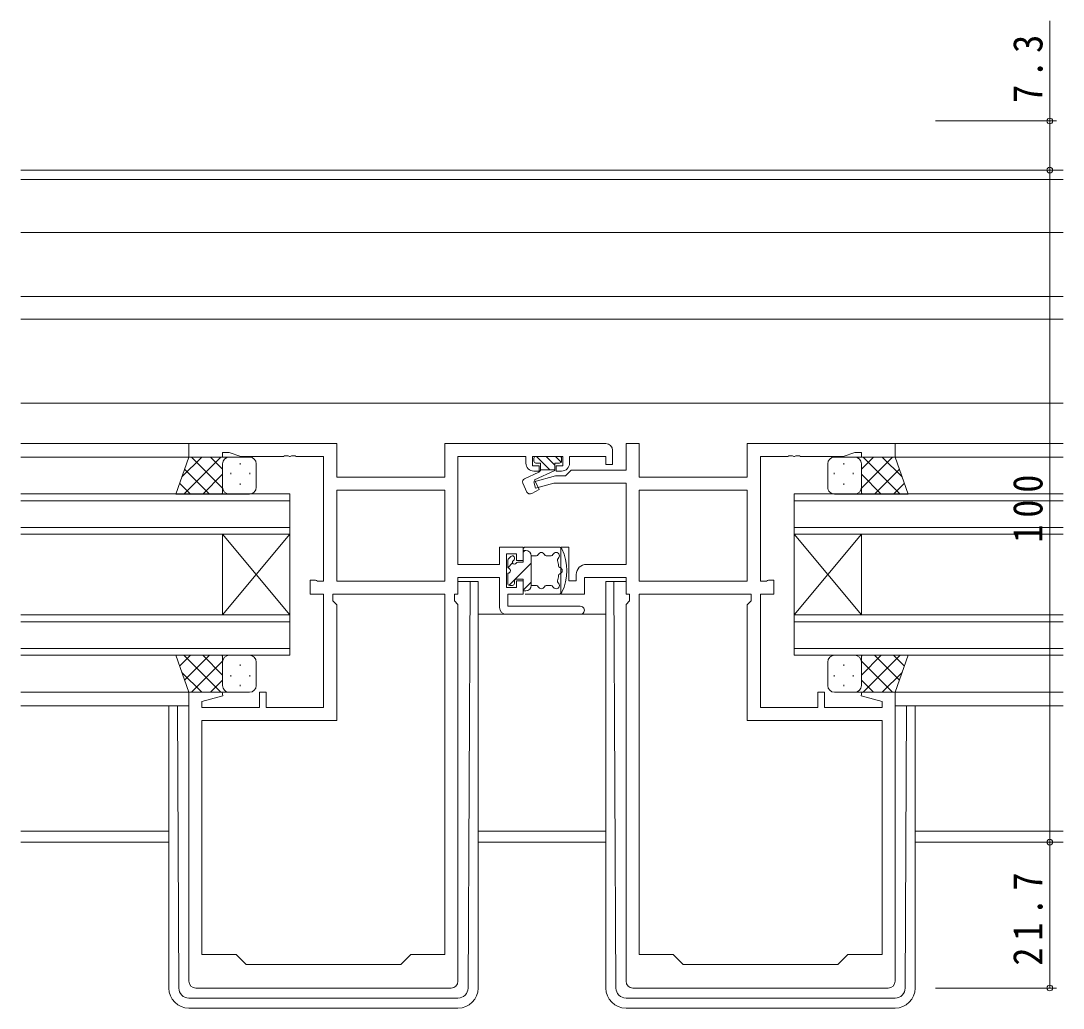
# Model space of a CAD drawing. Units: millimetres on the paper. Extents: x -420 to 373, y -297 to 267.
# Drawn here: x -1.8 to 153.2, y -184.1 to -37.2 of the extents above; entities that cross this region are included whole.
import ezdxf

# ---------------------------------------------------------------- set-up
doc = ezdxf.new("R2010")
doc.units = ezdxf.units.MM
for name, color, linetype, lineweight in [('0-3_YKK_11', 7, 'Continuous', 9), ('0-4_YKK_12', 2, 'Continuous', 9), ('0-5_YKK_13', 4, 'Continuous', 9), ('0-7_YKK_D', 6, 'Continuous', 9)]:
    doc.layers.add(name, color=color, linetype=linetype, lineweight=lineweight)
doc.styles.add('ＭＳ ゴシック', font='')
doc.styles.get('ＭＳ ゴシック').set_extended_font_data('MS Gothic')

msp = doc.modelspace()

# ---------------------------------------------------------------- linework, layer by layer
at = {"layer": '0-3_YKK_11'}
for p, q in [((23.232, -100.08), (23.232, -102.08)), ((45.232, -100.08), (23.232, -100.08)), ((45.232, -105.08), (45.232, -100.08)), ((61.302, -100.08), (61.302, -105.08)), ((85.232, -100.08), (61.302, -100.08)), ((88.232, -100.08), (88.232, -104.05)), ((90.162, -100.08), (88.232, -100.08)), ((90.162, -105.08), (90.162, -100.08)), ((106.233, -100.08), (106.233, -105.08)), ((128.232, -100.08), (106.233, -100.08)), ((128.232, -102.08), (128.232, -100.08)), ((23.232, -102.08), (28.233, -102.08)), ((28.233, -101.38), (29.233, -101.38)), ((28.233, -102.08), (28.233, -101.38)), ((29.233, -101.38), (30.963, -102.01)), ((30.963, -102.01), (37.274, -102.01)), ((37.274, -102.01), (37.458, -101.89)), ((37.458, -101.89), (38.007, -101.89)), ((38.007, -101.89), (38.191, -102.01)), ((38.191, -102.01), (38.274, -102.01)), ((38.274, -102.01), (38.458, -101.89)), ((38.458, -101.89), (39.007, -101.89)), ((39.007, -101.89), (39.191, -102.01)), ((39.191, -102.01), (43.232, -102.01)), ((43.232, -102.01), (43.232, -120.55)), ((63.232, -102.01), (73.333, -102.01)), ((63.232, -118.05), (63.232, -102.01)), ((73.333, -102.01), (73.333, -102.98)), ((74.333, -102.01), (78.833, -102.01)), ((74.333, -103.38), (74.333, -102.01)), ((78.833, -102.01), (78.833, -103.38)), ((79.833, -102.01), (85.232, -102.01)), ((79.833, -102.98), (79.833, -102.01)), ((85.232, -102.01), (85.232, -103.18)), ((86.232, -103.18), (86.232, -101.08)), ((108.233, -102.01), (112.274, -102.01)), ((108.233, -120.55), (108.233, -102.01)), ((112.274, -102.01), (112.458, -101.89)), ((112.458, -101.89), (113.008, -101.89)), ((113.008, -101.89), (113.191, -102.01)), ((113.191, -102.01), (113.274, -102.01)), ((113.274, -102.01), (113.458, -101.89)), ((113.458, -101.89), (114.007, -101.89)), ((114.007, -101.89), (114.191, -102.01)), ((114.191, -102.01), (120.502, -102.01)), ((120.502, -102.01), (122.232, -101.38)), ((122.232, -101.38), (123.233, -101.38)), ((123.233, -101.38), (123.233, -102.08)), ((123.233, -102.08), (128.232, -102.08)), ((75.332, -103.38), (74.333, -103.38)), ((75.332, -104.18), (75.332, -103.38)), ((77.832, -103.38), (77.832, -104.18)), ((78.833, -103.38), (77.832, -103.38)), ((85.232, -103.18), (86.232, -103.18)), ((61.302, -105.08), (45.232, -105.08)), ((77.739, -104.88), (74.503, -105.747)), ((74.533, -104.18), (75.332, -104.18)), ((79.232, -104.88), (77.739, -104.88)), ((77.832, -104.18), (78.632, -104.18)), ((80.063, -104.05), (79.232, -104.88)), ((88.232, -104.05), (80.063, -104.05)), ((106.233, -105.08), (90.162, -105.08)), ((74.503, -105.747), (74.762, -106.713)), ((74.762, -106.713), (77.497, -105.98)), ((77.497, -105.98), (88.232, -105.98)), ((88.232, -105.98), (88.232, -118.05)), ((45.232, -107.01), (45.232, -120.55)), ((61.302, -107.01), (45.232, -107.01)), ((61.302, -107.01), (45.232, -107.01)), ((61.302, -120.55), (61.302, -107.01)), ((90.162, -107.01), (90.162, -120.55)), ((106.233, -107.01), (90.162, -107.01)), ((106.233, -107.01), (90.162, -107.01)), ((106.233, -120.55), (106.233, -107.01)), ((69.432, -115.48), (69.432, -118.05)), ((72.932, -115.48), (69.432, -115.48)), ((72.932, -117.48), (72.932, -115.48)), ((78.532, -115.48), (78.532, -122.48)), ((79.732, -115.48), (78.532, -115.48)), ((79.732, -120.48), (79.732, -115.48)), ((70.432, -116.48), (71.932, -116.48)), ((70.432, -121.48), (70.432, -116.48)), ((71.932, -116.48), (71.932, -117.48)), ((71.932, -117.48), (72.932, -117.48)), ((69.432, -118.05), (63.232, -118.05)), ((88.232, -118.05), (82.332, -118.05)), ((41.232, -120.38), (41.232, -122.48)), ((42.033, -120.38), (41.232, -120.38)), ((42.196, -120.465), (42.033, -120.38)), ((42.36, -120.55), (42.196, -120.465)), ((43.232, -120.55), (42.36, -120.55)), ((45.232, -120.55), (61.302, -120.55)), ((63.232, -119.98), (69.432, -119.98)), ((63.232, -122.48), (63.232, -119.98)), ((69.432, -119.98), (69.432, -124.48)), ((71.932, -120.48), (71.932, -121.48)), ((72.932, -120.48), (71.932, -120.48)), ((72.932, -122.48), (72.932, -120.48)), ((80.833, -120.48), (79.732, -120.48)), ((80.833, -119.55), (80.833, -120.48)), ((82.033, -119.98), (88.232, -119.98)), ((82.033, -122.48), (82.033, -119.98)), ((88.232, -119.98), (88.232, -122.48)), ((90.162, -120.55), (106.233, -120.55)), ((109.105, -120.55), (108.233, -120.55)), ((109.269, -120.465), (109.105, -120.55)), ((109.432, -120.38), (109.269, -120.465)), ((110.233, -120.38), (109.432, -120.38)), ((110.233, -122.48), (110.233, -120.38)), ((71.932, -121.48), (70.432, -121.48)), ((41.232, -122.48), (43.232, -122.48)), ((43.232, -122.48), (43.232, -139.35)), ((44.632, -122.48), (44.632, -123.48)), ((61.302, -122.48), (44.632, -122.48)), ((44.632, -123.48), (45.232, -124.08)), ((61.302, -176.08), (61.302, -122.48)), ((61.302, -176.08), (61.302, -122.48)), ((62.702, -122.48), (63.232, -122.48)), ((62.702, -123.48), (62.702, -122.48)), ((63.232, -124.01), (62.702, -123.48)), ((70.632, -122.48), (72.932, -122.48)), ((70.632, -124.28), (70.632, -122.48)), ((78.532, -122.48), (82.033, -122.48)), ((88.232, -122.48), (88.762, -122.48)), ((88.762, -123.48), (88.232, -124.01)), ((88.762, -122.48), (88.762, -123.48)), ((106.832, -122.48), (90.162, -122.48)), ((90.162, -122.48), (90.162, -176.08)), ((90.162, -122.48), (90.162, -176.08)), ((106.233, -124.08), (106.832, -123.48)), ((106.832, -123.48), (106.832, -122.48)), ((108.233, -122.48), (110.233, -122.48)), ((108.233, -139.35), (108.233, -122.48)), ((45.232, -124.08), (45.232, -141.28)), ((63.232, -180.08), (63.232, -124.01)), ((70.432, -125.48), (81.432, -125.48)), ((81.432, -124.28), (70.632, -124.28)), ((88.232, -124.01), (88.232, -180.08)), ((106.233, -141.28), (106.233, -124.08)), ((23.232, -137.08), (23.232, -180.08)), ((28.193, -137.08), (23.232, -137.08)), ((25.162, -138.433), (28.262, -137.603)), ((28.262, -137.603), (28.193, -137.08)), ((33.733, -137.08), (33.733, -139.35)), ((34.733, -137.08), (33.733, -137.08)), ((34.733, -139.35), (34.733, -137.08)), ((116.733, -137.08), (116.733, -139.35)), ((117.733, -137.08), (116.733, -137.08)), ((117.733, -139.35), (117.733, -137.08)), ((123.272, -137.08), (123.203, -137.603)), ((123.203, -137.603), (126.303, -138.433)), ((128.232, -137.08), (123.272, -137.08)), ((128.232, -180.08), (128.232, -137.08)), ((25.162, -139.35), (25.162, -138.433)), ((33.733, -139.35), (25.162, -139.35)), ((43.232, -139.35), (34.733, -139.35)), ((116.733, -139.35), (108.233, -139.35)), ((126.303, -139.35), (117.733, -139.35)), ((126.303, -138.433), (126.303, -139.35)), ((25.162, -141.28), (25.162, -176.08)), ((45.232, -141.28), (25.162, -141.28)), ((126.303, -141.28), (106.233, -141.28)), ((126.303, -176.08), (126.303, -141.28)), ((25.162, -176.08), (30.233, -176.08)), ((30.233, -176.08), (31.732, -177.58)), ((54.732, -177.58), (56.232, -176.08)), ((56.232, -176.08), (61.302, -176.08)), ((90.162, -176.08), (95.233, -176.08)), ((95.233, -176.08), (96.733, -177.58)), ((119.733, -177.58), (121.232, -176.08)), ((121.232, -176.08), (126.303, -176.08)), ((31.732, -177.58), (54.732, -177.58)), ((96.733, -177.58), (119.733, -177.58)), ((24.232, -181.08), (62.232, -181.08)), ((89.232, -181.08), (127.232, -181.08))]:
    msp.add_line(p, q, dxfattribs=at)
for centre, radius, start, end in [((85.232, -101.08), 1, 0, 89.99998), ((74.533, -102.98), 1.2, 180, 269.99998), ((78.632, -102.98), 1.2, 270, 359.99998), ((82.332, -119.55), 1.5, 90, 179.99998), ((70.432, -124.48), 1, 180, 269.99998), ((81.432, -124.88), 0.6, 269.99998, 90), ((24.232, -180.08), 1, 180, 269.99998), ((62.232, -180.08), 1, 270, 359.99998), ((89.232, -180.08), 1, 180, 269.99998), ((127.232, -180.08), 1, 270, 359.99998)]:
    msp.add_arc(centre, radius, start, end, dxfattribs=at)
at = {"layer": '0-4_YKK_12'}
for p, q in [((153.233, -59.38), (-1.768, -59.38)), ((153.233, -60.78), (-1.768, -60.78)), ((153.233, -68.68), (-1.768, -68.68)), ((153.233, -78.18), (-1.768, -78.18)), ((153.233, -81.58), (-1.767, -81.58)), ((153.233, -94.08), (-1.767, -94.08)), ((-1.768, -100.08), (23.532, -100.08)), ((153.233, -100.08), (127.932, -100.08)), ((-1.768, -102.08), (23.732, -102.08)), ((153.233, -102.08), (127.732, -102.08)), ((-1.768, -107.578), (38.232, -107.578)), ((38.232, -107.578), (38.232, -113.578)), ((113.233, -107.578), (113.233, -113.578)), ((153.233, -107.578), (113.233, -107.578)), ((38.232, -108.578), (-1.768, -108.578)), ((113.233, -108.578), (153.233, -108.578)), ((-1.768, -112.578), (38.232, -112.578)), ((153.233, -112.578), (113.233, -112.578)), ((38.232, -113.578), (-1.768, -113.578)), ((38.232, -113.578), (28.232, -125.578)), ((38.232, -125.578), (28.232, -113.578)), ((28.232, -125.578), (28.232, -113.578)), ((38.232, -125.578), (38.232, -113.578)), ((113.233, -113.578), (123.233, -125.578)), ((113.233, -125.578), (123.233, -113.578)), ((113.233, -125.578), (113.233, -113.578)), ((113.233, -113.578), (153.233, -113.578)), ((123.233, -125.578), (123.233, -113.578)), ((85.233, -125.48), (66.232, -125.48)), ((-1.768, -125.578), (38.232, -125.578)), ((38.232, -126.578), (-1.768, -126.578)), ((38.232, -125.578), (38.232, -131.578)), ((113.233, -125.578), (113.233, -131.578)), ((153.233, -125.578), (113.233, -125.578)), ((113.233, -126.578), (153.233, -126.578)), ((-1.768, -130.578), (38.232, -130.578)), ((38.232, -131.578), (-1.768, -131.578)), ((153.233, -130.578), (113.233, -130.578)), ((113.233, -131.578), (153.233, -131.578)), ((-1.768, -137.08), (23.731, -137.08)), ((153.233, -137.08), (127.734, -137.08)), ((-1.768, -139.08), (23.232, -139.08)), ((153.233, -139.08), (128.232, -139.08)), ((-1.768, -157.75), (20.233, -157.75)), ((85.233, -157.75), (66.232, -157.75)), ((131.232, -157.75), (153.233, -157.75)), ((-1.768, -159.38), (20.233, -159.38)), ((85.233, -159.38), (66.232, -159.38)), ((131.232, -159.38), (153.233, -159.38))]:
    msp.add_line(p, q, dxfattribs=at)
at = {"layer": '0-5_YKK_13'}
for p, q in [((21.268, -107.58), (23.233, -102.08)), ((25.136, -102.08), (22.175, -105.041)), ((27.964, -102.08), (22.464, -107.58)), ((23.233, -102.08), (29.233, -102.08)), ((28.233, -106.701), (23.612, -102.08)), ((28.233, -103.872), (26.441, -102.08)), ((32.233, -102.08), (29.233, -102.08)), ((74.533, -102.28), (74.533, -102.68)), ((78.332, -101.98), (74.832, -101.98)), ((74.921, -101.98), (76.921, -103.98)), ((76.335, -101.98), (77.632, -103.277)), ((77.75, -101.98), (78.595, -102.825)), ((78.632, -102.68), (78.632, -102.28)), ((119.233, -102.08), (122.232, -102.08)), ((128.232, -102.08), (122.232, -102.08)), ((123.232, -106.701), (127.853, -102.08)), ((123.233, -103.872), (125.024, -102.08)), ((123.501, -102.08), (129.001, -107.58)), ((126.329, -102.08), (129.29, -105.041)), ((130.197, -107.58), (128.232, -102.08)), ((28.233, -103.08), (28.233, -106.68)), ((28.233, -103.48), (28.233, -107.58)), ((30.869, -103), (30.869, -103.2)), ((33.233, -106.58), (33.233, -103.08)), ((74.832, -102.98), (75.532, -102.98)), ((75.532, -102.98), (75.532, -103.98)), ((77.632, -102.98), (78.332, -102.98)), ((77.632, -102.98), (77.632, -104.084)), ((118.233, -106.58), (118.233, -103.08)), ((120.596, -103), (120.596, -103.2)), ((123.233, -103.08), (123.233, -106.68)), ((123.233, -103.48), (123.233, -107.58)), ((26.284, -107.58), (22.588, -103.884)), ((28.233, -104.64), (25.293, -107.58)), ((29.454, -104.415), (29.454, -104.615)), ((32.284, -104.415), (32.284, -104.615)), ((75.26, -104.307), (73.121, -105.305)), ((74.633, -105.483), (77.632, -104.084)), ((75.532, -103.98), (77.632, -103.98)), ((119.181, -104.415), (119.181, -104.615)), ((122.011, -104.415), (122.011, -104.615)), ((123.233, -104.64), (126.172, -107.58)), ((125.181, -107.58), (128.877, -103.884)), ((23.455, -107.58), (21.844, -105.968)), ((30.869, -106.03), (30.869, -106.23)), ((72.879, -105.969), (73.496, -107.291)), ((74.199, -107.513), (75.287, -106.885)), ((74.633, -105.483), (75.287, -106.885)), ((120.596, -106.03), (120.596, -106.23)), ((128.009, -107.58), (129.621, -105.968)), ((29.454, -107.58), (21.268, -107.58)), ((28.233, -107.469), (28.121, -107.58)), ((29.233, -107.58), (32.233, -107.58)), ((122.232, -107.58), (119.233, -107.58)), ((122.011, -107.58), (130.197, -107.58)), ((123.233, -107.469), (123.344, -107.58)), ((72.932, -117.73), (72.932, -115.78)), ((72.932, -116.248), (73.2, -115.98)), ((72.932, -115.98), (73.333, -115.98)), ((78.232, -115.48), (73.233, -115.48)), ((70.632, -117.48), (70.632, -118.58)), ((71.12, -116.868), (70.72, -117.268)), ((71.632, -117.08), (71.632, -117.211)), ((72.932, -117.73), (72.152, -117.73)), ((74.891, -116.78), (74.132, -116.78)), ((74.132, -121.18), (74.132, -116.78)), ((77.079, -116.78), (76.374, -116.78)), ((70.632, -118.548), (71.35, -117.83)), ((70.842, -121.166), (74.132, -117.876)), ((64.74, -181.085), (65.033, -120.578)), ((70.632, -119.38), (70.632, -120.88)), ((71.632, -120.88), (71.632, -120.53)), ((71.932, -120.23), (72.932, -120.23)), ((72.932, -122.18), (72.932, -120.23)), ((72.932, -121.904), (74.132, -120.704)), ((86.725, -181.085), (86.432, -120.578)), ((70.932, -121.18), (71.332, -121.18)), ((72.932, -121.98), (73.333, -121.98)), ((74.891, -121.18), (74.132, -121.18)), ((77.079, -121.18), (76.374, -121.18)), ((78.232, -122.48), (73.233, -122.48)), ((21.268, -131.58), (23.233, -137.08)), ((29.454, -131.58), (21.268, -131.58)), ((23.455, -131.58), (21.844, -133.192)), ((27.964, -137.08), (22.464, -131.58)), ((26.284, -131.58), (22.588, -135.276)), ((28.233, -134.52), (25.293, -131.58)), ((28.233, -131.692), (28.121, -131.58)), ((28.233, -135.68), (28.233, -131.58)), ((29.233, -131.58), (32.233, -131.58)), ((122.232, -131.58), (119.233, -131.58)), ((122.011, -131.58), (130.197, -131.58)), ((123.233, -135.68), (123.233, -131.58)), ((123.233, -134.52), (126.172, -131.58)), ((123.233, -131.692), (123.344, -131.58)), ((123.501, -137.08), (129.001, -131.58)), ((125.181, -131.58), (128.877, -135.276)), ((128.009, -131.58), (129.621, -133.192)), ((130.197, -131.58), (128.232, -137.08)), ((28.233, -132.46), (23.612, -137.08)), ((28.233, -136.08), (28.233, -132.48)), ((30.869, -133.13), (30.869, -132.93)), ((33.233, -132.58), (33.233, -136.08)), ((118.233, -132.58), (118.233, -136.08)), ((120.596, -133.13), (120.596, -132.93)), ((123.232, -132.46), (127.853, -137.08)), ((123.233, -136.08), (123.233, -132.48)), ((25.136, -137.08), (22.175, -134.119)), ((29.454, -134.745), (29.454, -134.545)), ((32.284, -134.745), (32.284, -134.545)), ((119.181, -134.745), (119.181, -134.545)), ((122.011, -134.745), (122.011, -134.545)), ((126.329, -137.08), (129.29, -134.119)), ((28.233, -135.288), (26.441, -137.08)), ((30.869, -136.16), (30.869, -135.96)), ((120.596, -136.16), (120.596, -135.96)), ((123.233, -135.288), (125.024, -137.08)), ((23.233, -137.08), (29.233, -137.08)), ((32.233, -137.08), (29.233, -137.08)), ((119.233, -137.08), (122.232, -137.08)), ((128.232, -137.08), (122.232, -137.08)), ((20.232, -139.08), (20.232, -181.078)), ((21.725, -181.085), (21.522, -139.08)), ((129.74, -181.085), (129.943, -139.08)), ((131.232, -139.08), (131.232, -181.078)), ((63.24, -182.578), (23.225, -182.578)), ((88.225, -182.578), (128.24, -182.578)), ((63.232, -184.078), (23.232, -184.078)), ((88.232, -184.078), (128.232, -184.078))]:
    msp.add_line(p, q, dxfattribs=at)
for points in [[(63.232, -120.578), (66.232, -120.578), (66.232, -181.078)], [(88.232, -120.578), (85.232, -120.578), (85.232, -181.078)]]:
    msp.add_lwpolyline(points, dxfattribs=at)
for centre, radius, start, end in [((29.233, -103.08), 1, 90, 180), ((29.233, -103.08), 1, 90, 180), ((32.233, -103.08), 1, 0, 90), ((74.832, -102.28), 0.3, 90, 180), ((78.332, -102.28), 0.3, 0, 90), ((119.233, -103.08), 1, 89.99998, 179.99998), ((122.232, -103.08), 1, 359.99998, 89.99998), ((122.232, -103.08), 1, 359.99998, 89.99998), ((74.832, -102.68), 0.3, 180, 270), ((78.332, -102.68), 0.3, 270, 0), ((73.333, -105.758), 0.5, 115.00014, 205.00003), ((75.049, -103.854), 0.5, 294.99998, 345.39616), ((29.233, -106.58), 1, 180, 270), ((29.233, -106.58), 1, 180, 270), ((32.233, -106.58), 1, 270, 0), ((119.233, -106.58), 1, 179.99998, 269.99998), ((122.232, -106.58), 1, 269.99998, 359.99998), ((122.232, -106.58), 1, 269.99998, 359.99998), ((73.949, -107.08), 0.5, 205.00003, 300.00003), ((73.233, -115.78), 0.3, 90, 180), ((73.333, -116.78), 0.8, 0, 90), ((78.232, -115.98), 0.5, 26.26804, 90), ((72.154, -118.98), 7.279, 333.73195, 26.26804), ((70.932, -117.48), 0.3, 135, 180), ((71.332, -117.08), 0.3, 0, 135), ((71.632, -117.73), 0.3, 119.99998, 270), ((71.332, -117.211), 0.3, 300, 0), ((72.152, -118.03), 0.3, 90, 150), ((74.891, -116.48), 0.3, 270, 337.97568), ((75.633, -116.78), 0.5, 22.02431, 157.97568), ((76.374, -116.48), 0.3, 202.02431, 270), ((77.079, -116.48), 0.3, 270, 337.97568), ((77.82, -116.78), 0.5, 309.78773, 157.97568), ((78.332, -117.395), 0.3, 129.78773, 194.3905), ((72.154, -118.98), 6.079, 6.82806, 14.3905), ((70.632, -118.98), 0.4, 270, 90), ((71.632, -117.73), 0.3, 270, 330), ((78.487, -118.222), 0.3, 186.82806, 251.43085), ((78.232, -118.98), 0.5, 288.56914, 71.43085), ((70.932, -120.88), 0.3, 180, 270), ((71.332, -120.88), 0.3, 270, 0), ((71.932, -120.53), 0.3, 90, 180), ((77.82, -121.18), 0.5, 202.02431, 50.21225), ((78.332, -120.565), 0.3, 165.60948, 230.21225), ((72.154, -118.98), 6.079, 345.60948, 353.17192), ((78.487, -119.739), 0.3, 108.56914, 173.17192), ((73.333, -121.18), 0.8, 270, 0), ((74.891, -121.48), 0.3, 22.02431, 90), ((75.633, -121.18), 0.5, 202.02431, 337.97568), ((76.374, -121.48), 0.3, 90, 157.97568), ((77.079, -121.48), 0.3, 22.02431, 90), ((78.232, -121.98), 0.5, 270, 333.73195), ((29.233, -132.58), 1, 89.99998, 179.99998), ((29.233, -132.58), 1, 89.99998, 179.99998), ((32.233, -132.58), 1, 359.99998, 89.99998), ((119.233, -132.58), 1, 90, 180), ((122.232, -132.58), 1, 0, 90), ((122.232, -132.58), 1, 0, 90), ((29.233, -136.08), 1, 179.99998, 269.99998), ((29.233, -136.08), 1, 179.99998, 269.99998), ((32.233, -136.08), 1, 269.99998, 359.99998), ((119.233, -136.08), 1, 180, 270), ((122.232, -136.08), 1, 270, 0), ((122.232, -136.08), 1, 270, 0), ((23.232, -181.078), 3, 180, 270), ((23.225, -181.078), 1.5, 180.27722, 270), ((63.232, -181.078), 3, 270, 0), ((63.24, -181.078), 1.5, 270, 359.72276), ((88.232, -181.078), 3, 180, 270), ((88.225, -181.078), 1.5, 180.27722, 270), ((128.232, -181.078), 3, 270, 0), ((128.24, -181.078), 1.5, 270, 359.72276)]:
    msp.add_arc(centre, radius, start, end, dxfattribs=at)
at = {"layer": '0-7_YKK_D'}
for p, q in [((151.233, -52.08), (151.233, -37.18)), ((134.233, -52.08), (152.233, -52.08)), ((151.233, -59.38), (151.233, -52.08)), ((134.233, -59.38), (152.233, -59.38)), ((134.233, -59.38), (152.233, -59.38)), ((151.233, -59.38), (151.233, -159.38)), ((134.233, -159.38), (152.233, -159.38)), ((134.233, -159.38), (152.233, -159.38)), ((151.233, -159.38), (151.233, -181.08)), ((134.233, -181.08), (152.233, -181.08))]:
    msp.add_line(p, q, dxfattribs=at)
for centre in [(151.233, -52.08), (151.233, -59.38), (151.233, -59.38), (151.233, -159.38), (151.233, -159.38), (151.233, -181.08)]:
    msp.add_circle(centre, 0.425, dxfattribs=at)

# ---------------------------------------------------------------- texts
at = {"layer": '0-7_YKK_D', "color": 3, "char_height": 4.399, "attachment_point": 7, "rotation": 90, "style": 'ＭＳ ゴシック'}
for s, insert in [('\\T1.38;\\W0.9;7.3', (150.233, -49.38)), ('\\T1.38;\\W0.9;100', (150.233, -114.82)), ('\\T1.38;\\W0.9;21.7', (150.233, -177.75))]:
    msp.add_mtext(s, dxfattribs=dict(at, insert=insert))

doc.saveas('drawing.dxf')
